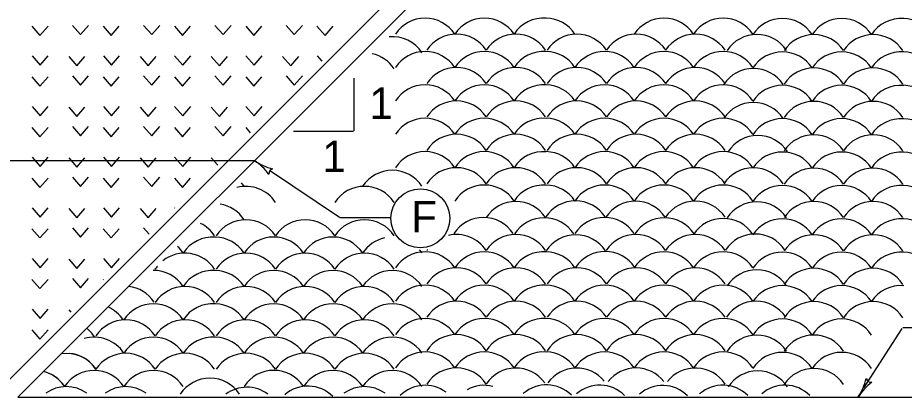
# Model space of a CAD drawing. Extents: x 1000 to 1036.3, y 1000 to 1022.
# Drawn here: x 1027.55 to 1033.18, y 1015.97 to 1018.38 of the extents above; entities that cross this region are included whole.
import ezdxf

# ---------------------------------------------------------------- set-up
doc = ezdxf.new("R2010")
doc.units = 0
for name, color, linetype in [('1', 7, 'Continuous'), ('11', 7, 'Continuous'), ('5', 7, 'Continuous')]:
    doc.layers.add(name, color=color, linetype=linetype)

msp = doc.modelspace()

# ---------------------------------------------------------------- linework, layer by layer
at = {"layer": '1'}
for p, q in [((1030.7307, 1019.3241), (1027.463, 1016.0564)), ((1030.8999, 1019.3275), (1027.5459, 1015.9735)), ((1029.6827, 1017.6652), (1029.6827, 1018.0008)), ((1029.2964, 1017.6637), (1029.6787, 1017.6637)), ((1026.4209, 1017.4763), (1029.0487, 1017.4763)), ((1029.5894, 1017.115), (1029.1456, 1017.4138)), ((1029.5908, 1017.1149), (1029.9151, 1017.1149)), ((1033.1592, 1016.4101), (1032.9194, 1016.0356)), ((1033.2921, 1016.414), (1033.1671, 1016.414)), ((1027.5459, 1015.9735), (1029.3405, 1015.9735)), ((1029.3405, 1015.9735), (1033.7946, 1015.9735))]:
    msp.add_line(p, q, dxfattribs=at)
msp.add_circle((1030.1028, 1017.1101), 0.1872, dxfattribs=at)
for centre, radius, start, end in [((1029.2672, 1017.8004), 0.3909, 236.0323, 236.0445), ((1029.2672, 1017.8004), 0.3909, 236.0445, 254.7133), ((1028.8305, 1017.1519), 0.3909, 37.3917, 56.0384), ((1029.1721, 1017.3931), 0.0313, 104.8191, 186.9358), ((1032.5543, 1016.1867), 0.3909, 327.3583, 346.0271), ((1032.9637, 1016.101), 0.0313, 196.1329, 278.2496), ((1033.2127, 1015.765), 0.3909, 128.7055, 147.3522), ((1032.5543, 1016.1867), 0.3909, 327.3461, 327.3583)]:
    msp.add_arc(centre, radius, start, end, dxfattribs=at)
at = {"layer": '11'}
for p, q in [((1027.8927, 1018.3354), (1027.9441, 1018.2764)), ((1027.9441, 1018.2764), (1027.9955, 1018.3354)), ((1028.3454, 1018.3354), (1028.3968, 1018.2764)), ((1028.3968, 1018.2764), (1028.4481, 1018.3354)), ((1028.7981, 1018.3354), (1028.8495, 1018.2764)), ((1028.8495, 1018.2764), (1028.9008, 1018.3354)), ((1029.2507, 1018.3354), (1029.3021, 1018.2764)), ((1029.3021, 1018.2764), (1029.3535, 1018.3354)), ((1029.7034, 1018.3354), (1029.7035, 1018.3353)), ((1027.6355, 1018.3303), (1027.6869, 1018.2714)), ((1027.6869, 1018.2714), (1027.7383, 1018.3303)), ((1028.0881, 1018.3303), (1028.1396, 1018.2714)), ((1028.1396, 1018.2714), (1028.191, 1018.3303)), ((1028.5408, 1018.3303), (1028.5922, 1018.2714)), ((1028.5922, 1018.2714), (1028.6436, 1018.3303)), ((1028.9935, 1018.3303), (1029.0449, 1018.2714)), ((1029.0449, 1018.2714), (1029.0963, 1018.3303)), ((1029.4461, 1018.3303), (1029.4976, 1018.2714)), ((1029.4976, 1018.2714), (1029.549, 1018.3303)), ((1027.6371, 1018.1414), (1027.6884, 1018.0825)), ((1027.6884, 1018.0825), (1027.7398, 1018.1414)), ((1027.8698, 1018.1372), (1027.9212, 1018.0782)), ((1027.9212, 1018.0782), (1027.9726, 1018.1372)), ((1028.0897, 1018.1414), (1028.1411, 1018.0825)), ((1028.1411, 1018.0825), (1028.1925, 1018.1414)), ((1028.3225, 1018.1372), (1028.3739, 1018.0782)), ((1028.3739, 1018.0782), (1028.4252, 1018.1372)), ((1028.5424, 1018.1414), (1028.5937, 1018.0825)), ((1028.5937, 1018.0825), (1028.6451, 1018.1414)), ((1028.7751, 1018.1372), (1028.8266, 1018.0782)), ((1028.8266, 1018.0782), (1028.8779, 1018.1372)), ((1028.9951, 1018.1414), (1029.0464, 1018.0825)), ((1029.0464, 1018.0825), (1029.0978, 1018.1414)), ((1029.2278, 1018.1372), (1029.2792, 1018.0782)), ((1029.2792, 1018.0782), (1029.3306, 1018.1372)), ((1029.4477, 1018.1414), (1029.4767, 1018.1081)), ((1027.6355, 1018.0087), (1027.6869, 1017.9498)), ((1027.6869, 1017.9498), (1027.7383, 1018.0087)), ((1027.8927, 1018.0138), (1027.9441, 1017.9548)), ((1027.9441, 1017.9548), (1027.9955, 1018.0138)), ((1028.0881, 1018.0087), (1028.1396, 1017.9498)), ((1028.1396, 1017.9498), (1028.191, 1018.0087)), ((1028.3454, 1018.0138), (1028.3968, 1017.9548)), ((1028.3968, 1017.9548), (1028.4481, 1018.0138)), ((1028.5408, 1018.0087), (1028.5922, 1017.9498)), ((1028.5922, 1017.9498), (1028.6436, 1018.0087)), ((1028.7981, 1018.0138), (1028.8495, 1017.9548)), ((1028.8495, 1017.9548), (1028.9008, 1018.0138)), ((1028.9935, 1018.0087), (1029.0449, 1017.9498)), ((1029.0449, 1017.9498), (1029.0963, 1018.0087)), ((1029.2507, 1018.0138), (1029.3021, 1017.9548)), ((1029.3021, 1017.9548), (1029.3535, 1018.0138)), ((1027.6371, 1017.8198), (1027.6884, 1017.7609)), ((1027.6884, 1017.7609), (1027.7398, 1017.8198)), ((1027.8698, 1017.8156), (1027.9212, 1017.7566)), ((1027.9212, 1017.7566), (1027.9726, 1017.8156)), ((1028.0897, 1017.8198), (1028.1411, 1017.7609)), ((1028.1411, 1017.7609), (1028.1925, 1017.8198)), ((1028.3225, 1017.8156), (1028.3739, 1017.7566)), ((1028.3739, 1017.7566), (1028.4252, 1017.8156)), ((1028.5424, 1017.8198), (1028.5937, 1017.7609)), ((1028.5937, 1017.7609), (1028.6451, 1017.8198)), ((1028.7751, 1017.8156), (1028.8266, 1017.7566)), ((1028.8266, 1017.7566), (1028.8779, 1017.8156)), ((1028.9951, 1017.8198), (1029.0464, 1017.7609)), ((1029.0464, 1017.7609), (1029.0978, 1017.8198)), ((1027.6355, 1017.6871), (1027.6869, 1017.6282)), ((1027.6869, 1017.6282), (1027.7383, 1017.6871)), ((1027.8927, 1017.6922), (1027.9441, 1017.6332)), ((1027.9441, 1017.6332), (1027.9955, 1017.6922)), ((1028.0881, 1017.6871), (1028.1396, 1017.6282)), ((1028.1396, 1017.6282), (1028.191, 1017.6871)), ((1028.3454, 1017.6922), (1028.3968, 1017.6332)), ((1028.3968, 1017.6332), (1028.4481, 1017.6922)), ((1028.5408, 1017.6871), (1028.5922, 1017.6282)), ((1028.5922, 1017.6282), (1028.6436, 1017.6871)), ((1028.7981, 1017.6922), (1028.8495, 1017.6332)), ((1028.8495, 1017.6332), (1028.9008, 1017.6922)), ((1028.9935, 1017.6871), (1029.0228, 1017.6535)), ((1027.6371, 1017.4982), (1027.6884, 1017.4393)), ((1027.6884, 1017.4393), (1027.7398, 1017.4982)), ((1027.8698, 1017.4941), (1027.9212, 1017.4351)), ((1027.9212, 1017.4351), (1027.9726, 1017.4941)), ((1028.0897, 1017.4982), (1028.1411, 1017.4393)), ((1028.1411, 1017.4393), (1028.1925, 1017.4982)), ((1028.3225, 1017.4941), (1028.3739, 1017.4351)), ((1028.3739, 1017.4351), (1028.4252, 1017.4941)), ((1028.5424, 1017.4982), (1028.5937, 1017.4393)), ((1028.5937, 1017.4393), (1028.6451, 1017.4982)), ((1028.7751, 1017.4941), (1028.8164, 1017.4467)), ((1027.6355, 1017.3656), (1027.6869, 1017.3066)), ((1027.6869, 1017.3066), (1027.7383, 1017.3656)), ((1027.8927, 1017.3706), (1027.9441, 1017.3116)), ((1027.9441, 1017.3116), (1027.9955, 1017.3706)), ((1028.0881, 1017.3656), (1028.1396, 1017.3066)), ((1028.1396, 1017.3066), (1028.191, 1017.3656)), ((1028.3454, 1017.3706), (1028.3968, 1017.3116)), ((1028.3968, 1017.3116), (1028.4481, 1017.3706)), ((1028.5408, 1017.3656), (1028.5922, 1017.3066)), ((1028.5922, 1017.3066), (1028.6436, 1017.3656)), ((1027.6371, 1017.1766), (1027.6884, 1017.1177)), ((1027.6884, 1017.1177), (1027.7398, 1017.1766)), ((1027.8698, 1017.1725), (1027.9212, 1017.1135)), ((1027.9212, 1017.1135), (1027.9726, 1017.1725)), ((1028.0897, 1017.1766), (1028.1411, 1017.1177)), ((1028.1411, 1017.1177), (1028.1925, 1017.1766)), ((1028.3225, 1017.1725), (1028.3739, 1017.1135)), ((1028.3739, 1017.1135), (1028.4252, 1017.1725)), ((1028.5424, 1017.1766), (1028.5444, 1017.1743)), ((1027.6355, 1017.044), (1027.6869, 1016.9851)), ((1027.6869, 1016.9851), (1027.7383, 1017.044)), ((1027.8927, 1017.0491), (1027.9441, 1016.9901)), ((1027.9441, 1016.9901), (1027.9955, 1017.0491)), ((1028.0881, 1017.044), (1028.1396, 1016.9851)), ((1028.1396, 1016.9851), (1028.191, 1017.044)), ((1028.3454, 1017.0491), (1028.3798, 1017.0095)), ((1027.6371, 1016.8551), (1027.6884, 1016.7961)), ((1027.6884, 1016.7961), (1027.7398, 1016.8551)), ((1027.8698, 1016.8509), (1027.9212, 1016.7919)), ((1027.9212, 1016.7919), (1027.9726, 1016.8509)), ((1028.0897, 1016.8551), (1028.1411, 1016.7961)), ((1028.1411, 1016.7961), (1028.1925, 1016.8551)), ((1027.6355, 1016.7224), (1027.6869, 1016.6635)), ((1027.6869, 1016.6635), (1027.7383, 1016.7224)), ((1027.8927, 1016.7275), (1027.9441, 1016.6685)), ((1027.9441, 1016.6685), (1027.9955, 1016.7275)), ((1028.0881, 1016.7224), (1028.0905, 1016.7197)), ((1027.6371, 1016.5335), (1027.6884, 1016.4746)), ((1027.6884, 1016.4746), (1027.7398, 1016.5335)), ((1027.8698, 1016.5293), (1027.8841, 1016.513)), ((1027.6355, 1016.4008), (1027.6869, 1016.3419)), ((1027.6869, 1016.3419), (1027.7383, 1016.4008))]:
    msp.add_line(p, q, dxfattribs=at)
at = {"layer": '5'}
for centre, start, end in [((1030.1325, 1018.1565), 33.1386, 146.8614), ((1030.509, 1018.1565), 33.1386, 146.8614), ((1030.8855, 1018.1565), 85.7476, 146.8614), ((1030.896, 1018.1565), 33.1386, 88.4378), ((1031.649, 1018.1565), 33.1386, 146.8614), ((1032.0255, 1018.1565), 33.1386, 146.8614), ((1032.4018, 1018.1538), 33.1386, 146.8614), ((1032.7783, 1018.1538), 33.1386, 146.8614), ((1033.1548, 1018.1538), 85.7476, 146.8614), ((1033.1653, 1018.1538), 33.1386, 88.4378), ((1030.332, 1018.0544), 33.1386, 146.8614), ((1030.7085, 1018.0544), 33.1386, 146.8614), ((1031.0955, 1018.0544), 33.1386, 146.8614), ((1031.472, 1018.0544), 33.1386, 146.8614), ((1031.8485, 1018.0544), 33.1386, 146.8614), ((1032.2393, 1018.0528), 33.1386, 146.8614), ((1029.9245, 1018.0382), 33.1386, 95.06), ((1032.6013, 1018.0517), 33.1386, 146.8614), ((1032.9778, 1018.0517), 33.1386, 146.8614), ((1030.1325, 1017.9445), 33.1386, 146.8614), ((1030.509, 1017.9445), 33.1386, 146.8614), ((1030.8855, 1017.9445), 85.7476, 146.8614), ((1030.896, 1017.9445), 33.1386, 88.4378), ((1031.2725, 1017.9445), 33.1386, 146.8614), ((1031.649, 1017.9445), 33.1386, 146.8614), ((1032.0255, 1017.9445), 33.1386, 146.8614), ((1032.4018, 1017.9418), 33.1386, 146.8614), ((1032.7783, 1017.9418), 33.1386, 146.8614), ((1033.1548, 1017.9418), 85.7476, 146.8614), ((1033.1653, 1017.9418), 33.1386, 88.4378), ((1029.7475, 1017.936), 33.1386, 77.3402), ((1030.332, 1017.8424), 33.1386, 146.8614), ((1030.7085, 1017.8424), 33.1386, 146.8614), ((1031.0955, 1017.8424), 33.1386, 146.8614), ((1031.472, 1017.8424), 33.1386, 146.8614), ((1031.8485, 1017.8424), 33.1386, 146.8614), ((1032.2172, 1017.8369), 33.1386, 146.8614), ((1032.6013, 1017.8397), 33.1386, 146.8614), ((1032.9778, 1017.8397), 33.1386, 146.8614), ((1030.1325, 1017.7325), 33.1386, 146.8614), ((1030.509, 1017.7325), 33.1386, 146.8614), ((1030.8855, 1017.7325), 85.7476, 146.8614), ((1030.896, 1017.7325), 33.1386, 88.4378), ((1031.2725, 1017.7325), 33.1386, 146.8614), ((1031.649, 1017.7325), 33.1386, 146.8614), ((1032.0255, 1017.7325), 33.1386, 146.8614), ((1032.4018, 1017.7298), 33.1386, 146.8614), ((1032.7783, 1017.7298), 33.1386, 146.8614), ((1033.1548, 1017.7298), 85.7476, 146.8614), ((1033.1653, 1017.7298), 33.1386, 88.4378), ((1030.332, 1017.6304), 33.1386, 146.8614), ((1030.7085, 1017.6304), 33.1386, 146.8614), ((1031.0955, 1017.6304), 33.1386, 146.8614), ((1031.472, 1017.6304), 33.1386, 146.8614), ((1031.8485, 1017.6304), 33.1386, 146.8614), ((1032.2172, 1017.621), 33.1386, 146.8614), ((1032.6013, 1017.6277), 33.1386, 146.8614), ((1032.9778, 1017.6277), 33.1386, 146.8614), ((1030.1325, 1017.5205), 33.1386, 146.8614), ((1030.509, 1017.5205), 33.1386, 146.8614), ((1030.8855, 1017.5205), 85.7476, 146.8614), ((1030.896, 1017.5205), 33.1386, 88.4378), ((1031.2725, 1017.5205), 33.1386, 146.8614), ((1031.649, 1017.5205), 33.1386, 146.8614), ((1032.0255, 1017.5205), 33.1386, 146.8614), ((1032.4018, 1017.5178), 33.1386, 146.8614), ((1032.7783, 1017.5178), 33.1386, 146.8614), ((1033.1548, 1017.5178), 85.7476, 146.8614), ((1033.1653, 1017.5178), 33.1386, 88.4378), ((1030.332, 1017.4184), 33.1386, 146.8614), ((1030.7085, 1017.4184), 33.1386, 146.8614), ((1031.0955, 1017.4184), 33.1386, 146.8614), ((1031.472, 1017.4184), 33.1386, 146.8614), ((1031.8485, 1017.4184), 33.1386, 146.8614), ((1032.2448, 1017.4106), 33.1386, 146.8614), ((1032.6013, 1017.4157), 33.1386, 146.8614), ((1032.9778, 1017.4157), 33.1386, 146.8614), ((1030.1325, 1017.3085), 33.1386, 146.8614), ((1030.509, 1017.3085), 33.1386, 146.8614), ((1030.8855, 1017.3085), 85.7476, 146.8614), ((1030.896, 1017.3085), 33.1386, 88.4378), ((1031.2725, 1017.3085), 33.1386, 146.8614), ((1031.649, 1017.3085), 33.1386, 146.8614), ((1032.0255, 1017.3085), 33.1386, 146.8614), ((1032.4018, 1017.3058), 33.1386, 146.8614), ((1032.7783, 1017.3058), 33.1386, 146.8614), ((1033.1548, 1017.3058), 85.7476, 146.8614), ((1033.1653, 1017.3058), 33.1386, 88.4378), ((1029.9245, 1017.1902), 33.1386, 146.8614), ((1030.332, 1017.2064), 33.1386, 146.8614), ((1030.7085, 1017.2064), 33.1386, 146.8614), ((1031.0955, 1017.2064), 33.1386, 146.8614), ((1031.472, 1017.2064), 33.1386, 146.8614), ((1031.8485, 1017.2064), 33.1386, 146.8614), ((1032.2172, 1017.2058), 33.1386, 146.8614), ((1032.6013, 1017.2037), 33.1386, 146.8614), ((1032.9778, 1017.2037), 33.1386, 146.8614), ((1028.795, 1017.1902), 33.1386, 39.997), ((1030.509, 1017.0965), 33.1386, 146.8614), ((1030.8855, 1017.0965), 85.7476, 146.8614), ((1030.896, 1017.0965), 33.1386, 88.4378), ((1031.2725, 1017.0965), 33.1386, 146.8614), ((1031.649, 1017.0965), 33.1386, 146.8614), ((1032.0255, 1017.0965), 33.1386, 146.8614), ((1028.9945, 1017.088), 33.1386, 104.5042), ((1029.7475, 1017.088), 33.1386, 146.8614), ((1032.4018, 1017.0938), 33.1386, 146.8614), ((1032.7783, 1017.0938), 33.1386, 146.8614), ((1033.1548, 1017.0938), 85.7476, 146.8614), ((1033.1653, 1017.0938), 33.1386, 88.4378), ((1030.7085, 1016.9914), 33.1386, 146.8614), ((1031.0874, 1016.9956), 33.1386, 146.8614), ((1031.4683, 1016.9935), 33.1386, 146.8614), ((1031.8485, 1016.9944), 33.1386, 146.8614), ((1032.2393, 1016.9899), 33.1386, 146.8614), ((1032.6013, 1016.9917), 33.1386, 146.8614), ((1032.9778, 1016.9917), 33.1386, 146.8614), ((1028.795, 1016.9782), 33.1386, 80.6974), ((1028.9945, 1016.876), 33.1386, 146.8614), ((1029.371, 1016.876), 33.1386, 146.8614), ((1029.7475, 1016.876), 33.1386, 146.8614), ((1030.5035, 1016.89), 33.1386, 146.8614), ((1030.8886, 1016.8879), 33.1386, 146.8614), ((1031.2716, 1016.89), 33.1386, 146.8614), ((1031.6525, 1016.8879), 33.1386, 146.8614), ((1032.0255, 1016.8845), 33.1386, 146.8614), ((1032.4018, 1016.8818), 33.1386, 146.8614), ((1032.7783, 1016.8818), 33.1386, 146.8614), ((1033.1548, 1016.8818), 85.7476, 146.8614), ((1033.1653, 1016.8818), 33.1386, 88.4378), ((1028.6075, 1016.876), 33.1386, 63.6182), ((1028.7845, 1016.7662), 85.7476, 146.8614), ((1028.795, 1016.7662), 33.1386, 88.4378), ((1029.1715, 1016.7662), 33.1386, 146.8614), ((1029.548, 1016.7662), 33.1386, 146.8614), ((1029.9245, 1016.7662), 102.5538, 146.8614), ((1030.332, 1016.7824), 33.1386, 103.1459), ((1030.7085, 1016.7824), 33.1386, 146.8614), ((1031.0894, 1016.7803), 33.1386, 146.8614), ((1031.4704, 1016.7824), 33.1386, 146.8614), ((1031.8485, 1016.7824), 33.1386, 146.8614), ((1032.2282, 1016.7851), 33.1386, 146.8614), ((1032.6013, 1016.7797), 33.1386, 146.8614), ((1032.9778, 1016.7797), 33.1386, 146.8614), ((1028.408, 1016.7662), 33.1386, 47.4316), ((1028.6075, 1016.664), 33.1386, 128.4015), ((1028.9945, 1016.664), 33.1386, 146.8614), ((1029.371, 1016.664), 33.1386, 146.8614), ((1029.7475, 1016.664), 33.1386, 146.8614), ((1030.1325, 1016.6725), 33.1386, 146.8614), ((1029.9245, 1016.7662), 33.1386, 39.7867), ((1030.332, 1016.7824), 144.8823, 146.8614), ((1030.509, 1016.6725), 33.1386, 146.8614), ((1030.8855, 1016.6725), 85.7476, 146.8614), ((1030.896, 1016.6725), 33.1386, 88.4378), ((1031.2758, 1016.6747), 33.1386, 146.8614), ((1031.649, 1016.6725), 33.1386, 146.8614), ((1032.0255, 1016.6725), 33.1386, 146.8614), ((1032.4018, 1016.6698), 33.1386, 146.8614), ((1032.7783, 1016.6698), 33.1386, 146.8614), ((1033.1548, 1016.6698), 85.7476, 146.8614), ((1033.1653, 1016.6698), 33.1386, 88.4378), ((1028.408, 1016.5542), 33.1386, 90.5401), ((1028.231, 1016.664), 33.1386, 34.1527), ((1028.6075, 1016.664), 140.9973, 146.8614), ((1028.7845, 1016.5542), 85.7476, 146.8614), ((1028.795, 1016.5542), 33.1386, 88.4378), ((1029.1715, 1016.5542), 33.1386, 146.8614), ((1029.548, 1016.5542), 33.1386, 146.8614), ((1029.9245, 1016.5542), 33.1386, 146.8614), ((1030.332, 1016.5704), 33.1386, 146.8614), ((1030.7085, 1016.5704), 33.1386, 146.8614), ((1031.0955, 1016.5704), 33.1386, 146.8614), ((1031.472, 1016.5704), 33.1386, 146.8614), ((1031.8485, 1016.5704), 33.1386, 146.8614), ((1032.2393, 1016.5581), 33.1386, 146.8614), ((1032.6013, 1016.5677), 33.1386, 146.8614), ((1032.9778, 1016.5677), 33.1386, 146.8614), ((1028.224, 1016.4542), 33.1386, 83.3483), ((1028.6075, 1016.452), 33.1386, 146.8614), ((1028.9945, 1016.452), 33.1386, 146.8614), ((1029.371, 1016.452), 33.1386, 146.8614), ((1029.7475, 1016.452), 33.1386, 146.8614), ((1030.1325, 1016.4605), 33.1386, 146.8614), ((1030.509, 1016.4605), 33.1386, 146.8614), ((1030.8855, 1016.4605), 85.7476, 146.8614), ((1030.896, 1016.4605), 33.1386, 88.4378), ((1031.2725, 1016.4605), 33.1386, 146.8614), ((1031.649, 1016.4605), 33.1386, 146.8614), ((1032.0255, 1016.4605), 33.1386, 146.8614), ((1032.4018, 1016.4578), 33.1386, 146.8614), ((1032.7783, 1016.4578), 33.1386, 146.8614), ((1033.1548, 1016.4578), 85.7476, 146.8614), ((1028.0274, 1016.3418), 33.1386, 65.8292), ((1028.408, 1016.3422), 33.1386, 146.8614), ((1028.7845, 1016.3422), 85.7476, 146.8614), ((1028.795, 1016.3422), 33.1386, 88.4378), ((1029.1715, 1016.3422), 33.1386, 146.8614), ((1029.548, 1016.3422), 33.1386, 146.8614), ((1029.9245, 1016.3422), 33.1386, 146.8614), ((1030.332, 1016.3584), 33.1386, 146.8614), ((1030.7085, 1016.3584), 33.1386, 146.8614), ((1031.0955, 1016.3584), 33.1386, 146.8614), ((1031.472, 1016.3584), 33.1386, 146.8614), ((1031.8485, 1016.3584), 33.1386, 146.8614), ((1032.2338, 1016.3588), 33.1386, 146.8614), ((1032.6013, 1016.3557), 33.1386, 146.8614), ((1032.9778, 1016.3557), 33.1386, 146.8614), ((1028.231, 1016.24), 33.1386, 146.8614), ((1028.6075, 1016.24), 33.1386, 146.8614), ((1028.9945, 1016.24), 33.1386, 146.8614), ((1029.371, 1016.24), 33.1386, 146.8614), ((1029.7475, 1016.24), 33.1386, 146.8614), ((1030.1325, 1016.2485), 33.1386, 146.8614), ((1030.509, 1016.2485), 33.1386, 146.8614), ((1030.8855, 1016.2485), 85.7476, 146.8614), ((1030.896, 1016.2485), 33.1386, 88.4378), ((1031.2725, 1016.2485), 33.1386, 146.8614), ((1031.649, 1016.2485), 33.1386, 146.8614), ((1032.0255, 1016.2485), 33.1386, 146.8614), ((1032.4018, 1016.2458), 33.1386, 146.8614), ((1032.7783, 1016.2458), 33.1386, 146.8614), ((1027.8437, 1016.2359), 33.1386, 51.3788), ((1030.332, 1016.1464), 33.1386, 146.8614), ((1030.7085, 1016.1464), 33.1386, 146.8614), ((1031.0955, 1016.1464), 33.1386, 146.8614), ((1031.472, 1016.1464), 33.1386, 146.8614), ((1031.8485, 1016.1464), 33.1386, 146.8614), ((1032.2393, 1016.1429), 33.1386, 146.8614), ((1032.6013, 1016.1437), 33.1386, 146.8614), ((1028.0315, 1016.1302), 33.1386, 106.3271), ((1028.408, 1016.1302), 33.1386, 146.8614), ((1028.7845, 1016.1302), 85.7476, 146.8614), ((1028.795, 1016.1302), 33.1386, 88.4378), ((1029.1715, 1016.1302), 33.1386, 146.8614), ((1029.548, 1016.1302), 33.1386, 146.8614), ((1029.9245, 1016.1302), 33.1386, 146.8614), ((1027.8567, 1016.0263), 33.1386, 99.1539), ((1027.8545, 1016.028), 33.1386, 85.1788), ((1028.231, 1016.028), 33.1386, 146.8614), ((1028.6075, 1016.028), 33.1386, 146.8614), ((1028.9945, 1016.028), 33.1386, 146.8614), ((1029.371, 1016.028), 33.1386, 146.8614), ((1029.7475, 1016.028), 33.1386, 146.8614), ((1030.1325, 1016.0365), 33.1386, 146.8614), ((1030.509, 1016.0365), 33.1386, 146.8614), ((1030.8855, 1016.0365), 85.7476, 146.8614), ((1030.896, 1016.0365), 33.1386, 88.4378), ((1031.2725, 1016.0365), 33.1386, 146.8614), ((1031.649, 1016.0365), 33.1386, 146.8614), ((1032.0255, 1016.0365), 33.1386, 146.8614), ((1032.4018, 1016.0338), 33.1386, 146.8614), ((1032.7783, 1016.0338), 33.1386, 146.8614), ((1028.0315, 1015.9182), 33.1386, 146.8614), ((1028.408, 1015.9182), 33.1386, 146.8614), ((1029.1716, 1015.9193), 33.1386, 146.8614), ((1029.548, 1015.9182), 33.1386, 146.8614), ((1029.9245, 1015.9182), 33.1386, 146.8614), ((1030.332, 1015.9344), 33.1386, 146.8614), ((1030.7085, 1015.9344), 35.3574, 146.8614), ((1031.0955, 1015.9344), 39.1582, 144.2576), ((1031.472, 1015.9344), 37.9625, 142.0453), ((1031.8485, 1015.9344), 33.1386, 142.1037), ((1032.2448, 1015.916), 33.1386, 146.8614), ((1032.6013, 1015.9317), 33.1386, 146.8614), ((1027.6557, 1015.9183), 33.1386, 76.2365), ((1027.655, 1015.9182), 33.1386, 66.5763), ((1028.7664, 1015.8698), 33.1386, 146.8614), ((1027.8545, 1015.816), 54.5142, 125.4858), ((1028.231, 1015.816), 54.5142, 125.4858), ((1029.0017, 1015.8122), 54.0026, 126.7363), ((1029.3883, 1015.8194), 45.3433, 130.9114), ((1029.7475, 1015.816), 54.5142, 125.4858), ((1030.1325, 1015.8245), 53.7918, 134.9126), ((1030.509, 1015.8245), 76.1279, 119.0368), ((1030.9037, 1015.8272), 45.3433, 130.9114), ((1031.2411, 1015.8253), 45.3433, 130.9114), ((1031.6409, 1015.8233), 45.3433, 130.9114), ((1032.0232, 1015.8253), 45.3433, 130.9114), ((1032.4171, 1015.8253), 45.3433, 130.9114)]:
    msp.add_arc(centre, 0.225, start, end, dxfattribs=at)

# ---------------------------------------------------------------- texts
at = {"layer": '1'}
for s, p in [('1', (1029.7789, 1017.741)), ('1', (1029.4804, 1017.4034)), ('F', (1030.0443, 1017.0201))]:
    msp.add_text(s, height=0.2, dxfattribs=at).set_placement(p)

doc.saveas('drawing.dxf')
